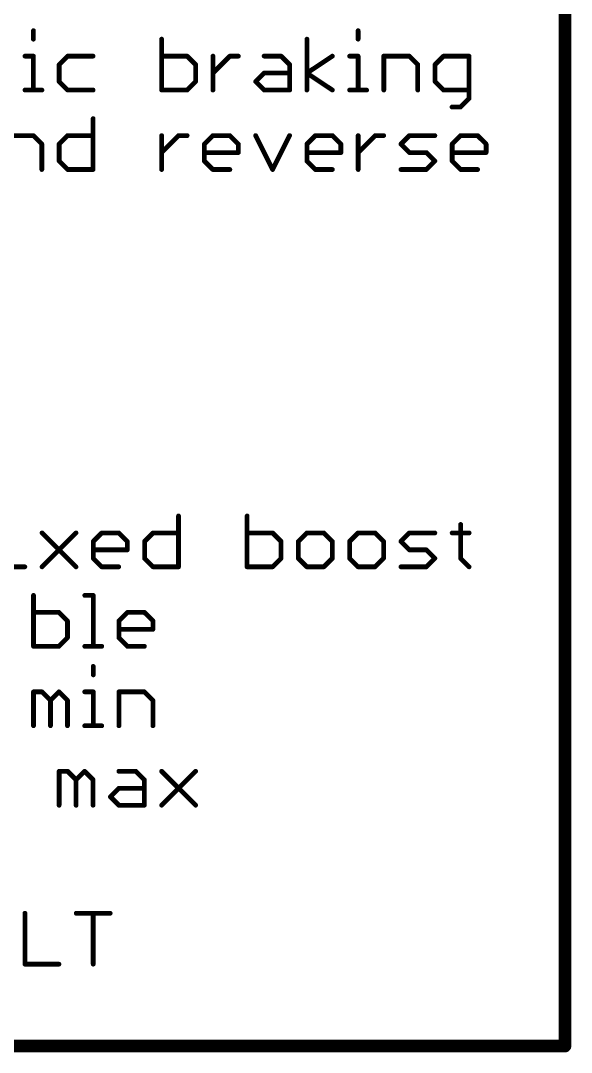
# Model space of a CAD drawing. Extents: x 0 to 387, y 0 to 260.
# Drawn here: x 335.68 to 353.26, y 190.3 to 223.28 of the extents above; entities that cross this region are included whole.
import ezdxf

# ---------------------------------------------------------------- set-up
doc = ezdxf.new("R2010")
doc.units = 0
doc.layers.add('91', color=94, linetype='CONTINUOUS')
doc.layers.add('94', color=14, linetype='CONTINUOUS')

msp = doc.modelspace()

# ---------------------------------------------------------------- linework, layer by layer
at = {"layer": '91', "const_width": 0.4064}
for points in [[(353.06, 238.76), (353.06, 190.5)], [(353.06, 190.5), (294.64, 190.5)]]:
    msp.add_lwpolyline(points, dxfattribs=at)
at = {"layer": '91', "const_width": 0.2032}
for points in [[(353.06, 190.3984, 1), (353.06, 190.6016)], [(352.9584, 190.5, 1), (353.1616, 190.5)]]:
    msp.add_lwpolyline(points, format="xyb", dxfattribs=at)
at = {"layer": '94', "const_width": 0.1524}
for points in [[(336.0848, 222.9544), (336.0848, 222.6832)], [(346.4535, 222.9544), (346.4535, 222.6832)], [(340.1794, 222.6832), (340.1794, 221.0562)], [(344.818, 221.0562), (344.818, 222.6832)], [(335.8136, 222.1409), (336.0848, 222.1409)], [(336.0848, 222.1409), (336.0848, 221.0562)], [(337.1762, 222.1409), (336.9051, 221.8697)], [(336.9051, 221.8697), (336.9051, 221.3274)], [(337.9897, 222.1409), (337.1762, 222.1409)], [(340.9929, 222.1409), (340.1794, 222.1409)], [(341.264, 221.8697), (340.9929, 222.1409)], [(341.264, 221.3274), (341.264, 221.8697)], [(341.8165, 221.0562), (341.8165, 222.1409)], [(341.8165, 221.5985), (342.3589, 222.1409)], [(342.3589, 222.1409), (342.63, 222.1409)], [(343.452, 222.1409), (343.9943, 222.1409)], [(343.9943, 222.1409), (344.2655, 221.8697)], [(344.2655, 221.8697), (344.2655, 221.0562)], [(344.818, 221.5985), (345.6315, 222.1409)], [(346.1823, 222.1409), (346.4535, 222.1409)], [(346.4535, 222.1409), (346.4535, 221.0562)], [(347.2737, 221.0562), (347.2737, 222.1409)], [(347.2737, 222.1409), (348.0872, 222.1409)], [(348.0872, 222.1409), (348.3584, 221.8697)], [(348.3584, 221.8697), (348.3584, 221.0562)], [(349.1821, 222.1409), (348.9109, 221.8697)], [(348.9109, 221.8697), (348.9109, 221.3274)], [(349.9955, 222.1409), (349.1821, 222.1409)], [(349.9955, 220.785), (349.9955, 222.1409)], [(343.1808, 221.3274), (343.452, 221.5985)], [(343.452, 221.5985), (344.2655, 221.5985)], [(345.6315, 221.0562), (344.818, 221.5985)], [(336.9051, 221.3274), (337.1762, 221.0562)], [(340.9929, 221.0562), (341.264, 221.3274)], [(343.452, 221.0562), (343.1808, 221.3274)], [(348.9109, 221.3274), (349.1821, 221.0562)], [(335.8136, 221.0562), (336.356, 221.0562)], [(337.1762, 221.0562), (337.9897, 221.0562)], [(340.1794, 221.0562), (340.9929, 221.0562)], [(344.2655, 221.0562), (343.452, 221.0562)], [(346.1823, 221.0562), (346.7246, 221.0562)], [(349.1821, 221.0562), (349.9955, 221.0562)], [(349.7244, 220.5139), (349.9955, 220.785)], [(349.4532, 220.5139), (349.7244, 220.5139)], [(337.9897, 220.1432), (337.9897, 218.5162)], [(335.2679, 219.6009), (336.0814, 219.6009)], [(336.0814, 219.6009), (336.3526, 219.3297)], [(336.9051, 219.3297), (337.1762, 219.6009)], [(337.1762, 219.6009), (337.9897, 219.6009)], [(340.1794, 218.5162), (340.1794, 219.6009)], [(340.1794, 219.0585), (340.7217, 219.6009)], [(340.7217, 219.6009), (340.9929, 219.6009)], [(341.5437, 219.3297), (341.8148, 219.6009)], [(341.8148, 219.6009), (342.3572, 219.6009)], [(342.3572, 219.6009), (342.6283, 219.3297)], [(343.1808, 219.6009), (343.7232, 218.5162)], [(343.7232, 218.5162), (344.2655, 219.6009)], [(344.818, 219.3297), (345.0892, 219.6009)], [(345.0892, 219.6009), (345.6315, 219.6009)], [(345.6315, 219.6009), (345.9027, 219.3297)], [(346.4552, 218.5162), (346.4552, 219.6009)], [(346.4552, 219.0585), (346.9975, 219.6009)], [(346.9975, 219.6009), (347.2686, 219.6009)], [(347.8195, 219.3297), (348.0906, 219.6009)], [(348.0906, 219.6009), (348.9041, 219.6009)], [(349.4566, 219.3297), (349.7278, 219.6009)], [(349.7278, 219.6009), (350.2701, 219.6009)], [(350.2701, 219.6009), (350.5413, 219.3297)], [(336.3526, 219.3297), (336.3526, 218.5162)], [(336.9051, 218.7874), (336.9051, 219.3297)], [(341.5437, 218.7874), (341.5437, 219.3297)], [(342.6283, 219.3297), (342.6283, 219.0585)], [(344.818, 218.7874), (344.818, 219.3297)], [(345.9027, 219.3297), (345.9027, 219.0585)], [(348.0906, 219.0585), (347.8195, 219.3297)], [(349.4566, 218.7874), (349.4566, 219.3297)], [(350.5413, 219.3297), (350.5413, 219.0585)], [(342.6283, 219.0585), (341.5437, 219.0585)], [(345.9027, 219.0585), (344.818, 219.0585)], [(348.6329, 219.0585), (348.0906, 219.0585)], [(348.9041, 218.7874), (348.6329, 219.0585)], [(350.5413, 219.0585), (349.4566, 219.0585)], [(337.1762, 218.5162), (336.9051, 218.7874)], [(341.8148, 218.5162), (341.5437, 218.7874)], [(345.0892, 218.5162), (344.818, 218.7874)], [(348.6329, 218.5162), (348.9041, 218.7874)], [(349.7278, 218.5162), (349.4566, 218.7874)], [(337.9897, 218.5162), (337.1762, 218.5162)], [(342.3572, 218.5162), (341.8148, 218.5162)], [(345.6315, 218.5162), (345.0892, 218.5162)], [(347.8195, 218.5162), (348.6329, 218.5162)], [(350.2701, 218.5162), (349.7278, 218.5162)], [(340.7183, 207.4432), (340.7183, 205.8162)], [(342.908, 207.4432), (342.908, 205.8162)], [(349.7278, 207.172), (349.7278, 206.0874)], [(336.3594, 206.9009), (337.444, 205.8162)], [(336.3594, 205.8162), (337.444, 206.9009)], [(337.9965, 206.6297), (338.2677, 206.9009)], [(338.2677, 206.9009), (338.81, 206.9009)], [(338.81, 206.9009), (339.0812, 206.6297)], [(339.6337, 206.6297), (339.9048, 206.9009)], [(339.9048, 206.9009), (340.7183, 206.9009)], [(343.7215, 206.9009), (342.908, 206.9009)], [(343.9926, 206.6297), (343.7215, 206.9009)], [(344.8163, 206.9009), (344.5451, 206.6297)], [(345.3586, 206.9009), (344.8163, 206.9009)], [(345.6298, 206.6297), (345.3586, 206.9009)], [(346.4535, 206.9009), (346.1823, 206.6297)], [(346.9958, 206.9009), (346.4535, 206.9009)], [(347.267, 206.6297), (346.9958, 206.9009)], [(347.8195, 206.6297), (348.0906, 206.9009)], [(348.0906, 206.9009), (348.9041, 206.9009)], [(349.4566, 206.9009), (349.9989, 206.9009)], [(337.9965, 206.0874), (337.9965, 206.6297)], [(339.0812, 206.6297), (339.0812, 206.3585)], [(339.6337, 206.0874), (339.6337, 206.6297)], [(343.9926, 206.0874), (343.9926, 206.6297)], [(344.5451, 206.6297), (344.5451, 206.0874)], [(345.6298, 206.0874), (345.6298, 206.6297)], [(346.1823, 206.6297), (346.1823, 206.0874)], [(347.267, 206.0874), (347.267, 206.6297)], [(348.0906, 206.3585), (347.8195, 206.6297)], [(339.0812, 206.3585), (337.9965, 206.3585)], [(338.2677, 205.8162), (337.9965, 206.0874)], [(339.9048, 205.8162), (339.6337, 206.0874)], [(343.7215, 205.8162), (343.9926, 206.0874)], [(344.5451, 206.0874), (344.8163, 205.8162)], [(345.3586, 205.8162), (345.6298, 206.0874)], [(346.1823, 206.0874), (346.4535, 205.8162)], [(346.9958, 205.8162), (347.267, 206.0874)], [(348.6329, 206.3585), (348.0906, 206.3585)], [(348.9041, 206.0874), (348.6329, 206.3585)], [(348.6329, 205.8162), (348.9041, 206.0874)], [(349.7278, 206.0874), (349.9989, 205.8162)], [(335.2679, 205.8162), (335.8102, 205.8162)], [(338.81, 205.8162), (338.2677, 205.8162)], [(340.7183, 205.8162), (339.9048, 205.8162)], [(342.908, 205.8162), (343.7215, 205.8162)], [(344.8163, 205.8162), (345.3586, 205.8162)], [(346.4535, 205.8162), (346.9958, 205.8162)], [(347.8195, 205.8162), (348.6329, 205.8162)], [(336.0865, 204.9032), (336.0865, 203.2762)], [(337.7237, 204.9032), (337.9948, 204.9032)], [(337.9948, 204.9032), (337.9948, 203.2762)], [(336.9, 204.3609), (336.0865, 204.3609)], [(337.1712, 204.0897), (336.9, 204.3609)], [(337.1712, 203.5474), (337.1712, 204.0897)], [(338.8151, 204.0897), (339.0863, 204.3609)], [(338.8151, 203.5474), (338.8151, 204.0897)], [(339.0863, 204.3609), (339.6286, 204.3609)], [(339.6286, 204.3609), (339.8998, 204.0897)], [(339.8998, 204.0897), (339.8998, 203.8185)], [(339.8998, 203.8185), (338.8151, 203.8185)], [(336.9, 203.2762), (337.1712, 203.5474)], [(339.0863, 203.2762), (338.8151, 203.5474)], [(336.0865, 203.2762), (336.9, 203.2762)], [(337.7237, 203.2762), (338.266, 203.2762)], [(339.6286, 203.2762), (339.0863, 203.2762)], [(337.9948, 202.6344), (337.9948, 202.3632)], [(336.0865, 200.7362), (336.0865, 201.8209)], [(336.0865, 201.8209), (336.3577, 201.8209)], [(336.3577, 201.8209), (336.6288, 201.5497)], [(336.6288, 201.5497), (336.9, 201.8209)], [(336.9, 201.8209), (337.1712, 201.5497)], [(337.7237, 201.8209), (337.9948, 201.8209)], [(337.9948, 201.8209), (337.9948, 200.7362)], [(338.8151, 200.7362), (338.8151, 201.8209)], [(338.8151, 201.8209), (339.6286, 201.8209)], [(339.6286, 201.8209), (339.8998, 201.5497)], [(336.6288, 201.5497), (336.6288, 200.7362)], [(337.1712, 201.5497), (337.1712, 200.7362)], [(339.8998, 201.5497), (339.8998, 200.7362)], [(337.7237, 200.7362), (338.266, 200.7362)], [(336.9051, 198.1962), (336.9051, 199.2809)], [(336.9051, 199.2809), (337.1762, 199.2809)], [(337.1762, 199.2809), (337.4474, 199.0097)], [(337.4474, 199.0097), (337.7186, 199.2809)], [(337.7186, 199.2809), (337.9897, 199.0097)], [(338.8134, 199.2809), (339.3557, 199.2809)], [(339.3557, 199.2809), (339.6269, 199.0097)], [(340.1794, 199.2809), (341.264, 198.1962)], [(340.1794, 198.1962), (341.264, 199.2809)], [(337.4474, 199.0097), (337.4474, 198.1962)], [(337.9897, 199.0097), (337.9897, 198.1962)], [(339.6269, 199.0097), (339.6269, 198.1962)], [(338.5422, 198.4674), (338.8134, 198.7385)], [(338.8134, 198.1962), (338.5422, 198.4674)], [(338.8134, 198.7385), (339.6269, 198.7385)], [(339.6269, 198.1962), (338.8134, 198.1962)], [(335.8136, 194.7432), (335.8136, 193.1162)], [(337.4508, 194.7432), (338.5355, 194.7432)], [(337.9931, 193.1162), (337.9931, 194.7432)], [(335.8136, 193.1162), (336.8983, 193.1162)]]:
    msp.add_lwpolyline(points, dxfattribs=at)
at = {"layer": '94', "const_width": 0.0762}
for points in [[(336.1229, 222.9544, 1), (336.0467, 222.9544)], [(346.4916, 222.9544, 1), (346.4154, 222.9544)], [(336.0467, 222.6832, 1), (336.1229, 222.6832)], [(340.2175, 222.6832, 1), (340.1413, 222.6832)], [(344.8561, 222.6832, 1), (344.7799, 222.6832)], [(346.4154, 222.6832, 1), (346.4916, 222.6832)], [(335.8136, 222.179, 1), (335.8136, 222.1028)], [(336.1229, 222.1409, 1), (336.0467, 222.1409)], [(336.0848, 222.1028, 1), (336.0848, 222.179)], [(336.9432, 221.8697, 1), (336.867, 221.8697)], [(337.1762, 222.179, 1), (337.1762, 222.1028)], [(337.2032, 222.1139, 1), (337.1493, 222.1678)], [(337.9897, 222.1028, 1), (337.9897, 222.179)], [(340.1794, 222.179, 1), (340.1794, 222.1028)], [(341.0198, 222.1678, 1), (340.9659, 222.1139)], [(340.9929, 222.1028, 1), (340.9929, 222.179)], [(341.3021, 221.8697, 1), (341.2259, 221.8697)], [(341.8546, 222.1409, 1), (341.7784, 222.1409)], [(342.3589, 222.179, 1), (342.3589, 222.1028)], [(342.3858, 222.1139, 1), (342.3319, 222.1678)], [(342.63, 222.1028, 1), (342.63, 222.179)], [(343.452, 222.179, 1), (343.452, 222.1028)], [(344.0213, 222.1678, 1), (343.9674, 222.1139)], [(343.9943, 222.1028, 1), (343.9943, 222.179)], [(344.3036, 221.8697, 1), (344.2274, 221.8697)], [(345.6526, 222.1092, 1), (345.6104, 222.1726)], [(346.1823, 222.179, 1), (346.1823, 222.1028)], [(346.4916, 222.1409, 1), (346.4154, 222.1409)], [(346.4535, 222.1028, 1), (346.4535, 222.179)], [(347.3118, 222.1409, 1), (347.2356, 222.1409)], [(347.2737, 222.179, 1), (347.2737, 222.1028)], [(348.1142, 222.1678, 1), (348.0603, 222.1139)], [(348.0872, 222.1028, 1), (348.0872, 222.179)], [(348.3965, 221.8697, 1), (348.3203, 221.8697)], [(348.949, 221.8697, 1), (348.8728, 221.8697)], [(349.1821, 222.179, 1), (349.1821, 222.1028)], [(349.209, 222.1139, 1), (349.1551, 222.1678)], [(350.0336, 222.1409, 1), (349.9574, 222.1409)], [(349.9955, 222.1028, 1), (349.9955, 222.179)], [(336.8781, 221.8966, 1), (336.932, 221.8428)], [(341.2371, 221.8428, 1), (341.291, 221.8966)], [(341.7896, 221.6255, 1), (341.8435, 221.5716)], [(343.452, 221.6366, 1), (343.452, 221.5604)], [(343.4789, 221.5716, 1), (343.4251, 221.6255)], [(344.2386, 221.8428, 1), (344.2924, 221.8966)], [(344.2655, 221.5604, 1), (344.2655, 221.6366)], [(344.8391, 221.6302, 1), (344.7969, 221.5668)], [(344.7969, 221.6302, 1), (344.8391, 221.5668)], [(348.3314, 221.8428, 1), (348.3853, 221.8966)], [(348.8839, 221.8966, 1), (348.9378, 221.8428)], [(336.932, 221.3543, 1), (336.8781, 221.3004)], [(336.867, 221.3274, 1), (336.9432, 221.3274)], [(341.2259, 221.3274, 1), (341.3021, 221.3274)], [(341.291, 221.3004, 1), (341.2371, 221.3543)], [(343.2078, 221.3543, 1), (343.1539, 221.3004)], [(343.1539, 221.3543, 1), (343.2078, 221.3004)], [(348.9378, 221.3543, 1), (348.8839, 221.3004)], [(348.8728, 221.3274, 1), (348.949, 221.3274)], [(335.8136, 221.0943, 1), (335.8136, 221.0181)], [(336.0467, 221.0562, 1), (336.1229, 221.0562)], [(336.356, 221.0181, 1), (336.356, 221.0943)], [(337.1762, 221.0943, 1), (337.1762, 221.0181)], [(337.1493, 221.0293, 1), (337.2032, 221.0831)], [(337.9897, 221.0181, 1), (337.9897, 221.0943)], [(340.1794, 221.0943, 1), (340.1794, 221.0181)], [(340.1413, 221.0562, 1), (340.2175, 221.0562)], [(340.9659, 221.0831, 1), (341.0198, 221.0293)], [(340.9929, 221.0181, 1), (340.9929, 221.0943)], [(341.7784, 221.0562, 1), (341.8546, 221.0562)], [(343.452, 221.0943, 1), (343.452, 221.0181)], [(343.4251, 221.0293, 1), (343.4789, 221.0831)], [(344.2274, 221.0562, 1), (344.3036, 221.0562)], [(344.2655, 221.0181, 1), (344.2655, 221.0943)], [(344.7799, 221.0562, 1), (344.8561, 221.0562)], [(345.6104, 221.0245, 1), (345.6526, 221.0879)], [(346.1823, 221.0943, 1), (346.1823, 221.0181)], [(346.4154, 221.0562, 1), (346.4916, 221.0562)], [(346.7246, 221.0181, 1), (346.7246, 221.0943)], [(347.2356, 221.0562, 1), (347.3118, 221.0562)], [(348.3203, 221.0562, 1), (348.3965, 221.0562)], [(349.1821, 221.0943, 1), (349.1821, 221.0181)], [(349.1551, 221.0293, 1), (349.209, 221.0831)], [(349.9955, 221.0181, 1), (349.9955, 221.0943)], [(349.9574, 220.785, 1), (350.0336, 220.785)], [(350.0225, 220.7581, 1), (349.9686, 220.812)], [(349.4532, 220.552, 1), (349.4532, 220.4758)], [(349.6974, 220.5408, 1), (349.7513, 220.4869)], [(349.7244, 220.4758, 1), (349.7244, 220.552)], [(338.0278, 220.1432, 1), (337.9516, 220.1432)], [(336.1084, 219.6278, 1), (336.0545, 219.5739)], [(336.0814, 219.5628, 1), (336.0814, 219.639)], [(337.1762, 219.639, 1), (337.1762, 219.5628)], [(337.2032, 219.5739, 1), (337.1493, 219.6278)], [(337.9897, 219.5628, 1), (337.9897, 219.639)], [(340.2175, 219.6009, 1), (340.1413, 219.6009)], [(340.7217, 219.639, 1), (340.7217, 219.5628)], [(340.7487, 219.5739, 1), (340.6948, 219.6278)], [(340.9929, 219.5628, 1), (340.9929, 219.639)], [(341.8148, 219.639, 1), (341.8148, 219.5628)], [(341.8418, 219.5739, 1), (341.7879, 219.6278)], [(342.3841, 219.6278, 1), (342.3302, 219.5739)], [(342.3572, 219.5628, 1), (342.3572, 219.639)], [(343.2149, 219.6179, 1), (343.1468, 219.5838)], [(344.2996, 219.5838, 1), (344.2314, 219.6179)], [(345.0892, 219.639, 1), (345.0892, 219.5628)], [(345.1161, 219.5739, 1), (345.0622, 219.6278)], [(345.6584, 219.6278, 1), (345.6045, 219.5739)], [(345.6315, 219.5628, 1), (345.6315, 219.639)], [(346.4933, 219.6009, 1), (346.4171, 219.6009)], [(346.9975, 219.639, 1), (346.9975, 219.5628)], [(347.0244, 219.5739, 1), (346.9705, 219.6278)], [(347.2686, 219.5628, 1), (347.2686, 219.639)], [(348.0906, 219.639, 1), (348.0906, 219.5628)], [(348.1176, 219.5739, 1), (348.0637, 219.6278)], [(348.9041, 219.5628, 1), (348.9041, 219.639)], [(349.7278, 219.639, 1), (349.7278, 219.5628)], [(349.7547, 219.5739, 1), (349.7008, 219.6278)], [(350.297, 219.6278, 1), (350.2432, 219.5739)], [(350.2701, 219.5628, 1), (350.2701, 219.639)], [(336.3907, 219.3297, 1), (336.3145, 219.3297)], [(336.3256, 219.3028, 1), (336.3795, 219.3566)], [(336.9432, 219.3297, 1), (336.867, 219.3297)], [(336.8781, 219.3566, 1), (336.932, 219.3028)], [(341.5818, 219.3297, 1), (341.5056, 219.3297)], [(341.5167, 219.3566, 1), (341.5706, 219.3028)], [(342.6664, 219.3297, 1), (342.5902, 219.3297)], [(342.6014, 219.3028, 1), (342.6553, 219.3566)], [(344.8561, 219.3297, 1), (344.7799, 219.3297)], [(344.7911, 219.3566, 1), (344.8449, 219.3028)], [(345.9408, 219.3297, 1), (345.8646, 219.3297)], [(345.8757, 219.3028, 1), (345.9296, 219.3566)], [(347.8464, 219.3566, 1), (347.7925, 219.3028)], [(347.7925, 219.3566, 1), (347.8464, 219.3028)], [(349.4947, 219.3297, 1), (349.4185, 219.3297)], [(349.4297, 219.3566, 1), (349.4835, 219.3028)], [(350.5794, 219.3297, 1), (350.5032, 219.3297)], [(350.5143, 219.3028, 1), (350.5682, 219.3566)], [(340.1524, 219.0855, 1), (340.2063, 219.0316)], [(341.5437, 219.0966, 1), (341.5437, 219.0204)], [(342.5902, 219.0585, 1), (342.6664, 219.0585)], [(342.6283, 219.0204, 1), (342.6283, 219.0966)], [(344.818, 219.0966, 1), (344.818, 219.0204)], [(345.8646, 219.0585, 1), (345.9408, 219.0585)], [(345.9027, 219.0204, 1), (345.9027, 219.0966)], [(346.4282, 219.0855, 1), (346.4821, 219.0316)], [(348.0906, 219.0966, 1), (348.0906, 219.0204)], [(348.0637, 219.0316, 1), (348.1176, 219.0855)], [(348.6599, 219.0855, 1), (348.606, 219.0316)], [(348.6329, 219.0204, 1), (348.6329, 219.0966)], [(349.4566, 219.0966, 1), (349.4566, 219.0204)], [(350.5032, 219.0585, 1), (350.5794, 219.0585)], [(350.5413, 219.0204, 1), (350.5413, 219.0966)], [(336.932, 218.8143, 1), (336.8781, 218.7604)], [(336.867, 218.7874, 1), (336.9432, 218.7874)], [(341.5706, 218.8143, 1), (341.5167, 218.7604)], [(341.5056, 218.7874, 1), (341.5818, 218.7874)], [(344.8449, 218.8143, 1), (344.7911, 218.7604)], [(344.7799, 218.7874, 1), (344.8561, 218.7874)], [(348.931, 218.7604, 1), (348.8772, 218.8143)], [(348.8772, 218.7604, 1), (348.9311, 218.8143)], [(349.4835, 218.8143, 1), (349.4297, 218.7604)], [(349.4185, 218.7874, 1), (349.4947, 218.7874)], [(336.3145, 218.5162, 1), (336.3907, 218.5162)], [(337.1762, 218.5543, 1), (337.1762, 218.4781)], [(337.1493, 218.4893, 1), (337.2032, 218.5431)], [(337.9516, 218.5162, 1), (338.0278, 218.5162)], [(337.9897, 218.4781, 1), (337.9897, 218.5543)], [(340.1413, 218.5162, 1), (340.2175, 218.5162)], [(341.8148, 218.5543, 1), (341.8148, 218.4781)], [(341.7879, 218.4893, 1), (341.8418, 218.5431)], [(342.3572, 218.4781, 1), (342.3572, 218.5543)], [(343.6891, 218.5332, 1), (343.7572, 218.4992)], [(343.6891, 218.4992, 1), (343.7572, 218.5332)], [(345.0892, 218.5543, 1), (345.0892, 218.4781)], [(345.0622, 218.4893, 1), (345.1161, 218.5431)], [(345.6315, 218.4781, 1), (345.6315, 218.5543)], [(346.4171, 218.5162, 1), (346.4933, 218.5162)], [(347.8195, 218.5543, 1), (347.8195, 218.4781)], [(348.606, 218.5431, 1), (348.6599, 218.4893)], [(348.6329, 218.4781, 1), (348.6329, 218.5543)], [(349.7278, 218.5543, 1), (349.7278, 218.4781)], [(349.7008, 218.4893, 1), (349.7547, 218.5431)], [(350.2701, 218.4781, 1), (350.2701, 218.5543)], [(340.7564, 207.4432, 1), (340.6802, 207.4432)], [(342.9461, 207.4432, 1), (342.8699, 207.4432)], [(349.7659, 207.172, 1), (349.6897, 207.172)], [(336.3863, 206.9278, 1), (336.3324, 206.8739)], [(337.471, 206.8739, 1), (337.4171, 206.9278)], [(338.2677, 206.939, 1), (338.2677, 206.8628)], [(338.2946, 206.8739, 1), (338.2407, 206.9278)], [(338.8369, 206.9278, 1), (338.7831, 206.8739)], [(338.81, 206.8628, 1), (338.81, 206.939)], [(339.9048, 206.939, 1), (339.9048, 206.8628)], [(339.9318, 206.8739, 1), (339.8779, 206.9278)], [(340.7183, 206.8628, 1), (340.7183, 206.939)], [(342.908, 206.939, 1), (342.908, 206.8628)], [(343.7484, 206.9278, 1), (343.6945, 206.8739)], [(343.7215, 206.8628, 1), (343.7215, 206.939)], [(344.8163, 206.939, 1), (344.8163, 206.8628)], [(344.8432, 206.8739, 1), (344.7894, 206.9278)], [(345.3856, 206.9278, 1), (345.3317, 206.8739)], [(345.3586, 206.8628, 1), (345.3586, 206.939)], [(346.4535, 206.939, 1), (346.4535, 206.8628)], [(346.4804, 206.8739, 1), (346.4265, 206.9278)], [(347.0227, 206.9278, 1), (346.9688, 206.8739)], [(346.9958, 206.8628, 1), (346.9958, 206.939)], [(348.0906, 206.939, 1), (348.0906, 206.8628)], [(348.1176, 206.8739, 1), (348.0637, 206.9278)], [(348.9041, 206.8628, 1), (348.9041, 206.939)], [(349.4566, 206.939, 1), (349.4566, 206.8628)], [(349.9989, 206.8628, 1), (349.9989, 206.939)], [(338.0346, 206.6297, 1), (337.9584, 206.6297)], [(337.9696, 206.6566, 1), (338.0235, 206.6028)], [(339.1193, 206.6297, 1), (339.0431, 206.6297)], [(339.0542, 206.6028, 1), (339.1081, 206.6566)], [(339.6718, 206.6297, 1), (339.5956, 206.6297)], [(339.6067, 206.6566, 1), (339.6606, 206.6028)], [(344.0307, 206.6297, 1), (343.9545, 206.6297)], [(343.9657, 206.6028, 1), (344.0196, 206.6566)], [(344.5832, 206.6297, 1), (344.507, 206.6297)], [(344.5182, 206.6566, 1), (344.5721, 206.6028)], [(345.6679, 206.6297, 1), (345.5917, 206.6297)], [(345.6029, 206.6028, 1), (345.6567, 206.6566)], [(346.2204, 206.6297, 1), (346.1442, 206.6297)], [(346.1554, 206.6566, 1), (346.2092, 206.6028)], [(347.3051, 206.6297, 1), (347.2289, 206.6297)], [(347.24, 206.6028, 1), (347.2939, 206.6566)], [(347.8464, 206.6566, 1), (347.7925, 206.6028)], [(347.7925, 206.6566, 1), (347.8464, 206.6028)], [(337.9965, 206.3966, 1), (337.9965, 206.3204)], [(338.0235, 206.1143, 1), (337.9696, 206.0604)], [(337.9584, 206.0874, 1), (338.0346, 206.0874)], [(339.0431, 206.3585, 1), (339.1193, 206.3585)], [(339.0812, 206.3204, 1), (339.0812, 206.3966)], [(339.6606, 206.1143, 1), (339.6067, 206.0604)], [(339.5956, 206.0874, 1), (339.6718, 206.0874)], [(343.9545, 206.0874, 1), (344.0307, 206.0874)], [(344.0196, 206.0604, 1), (343.9657, 206.1143)], [(344.5721, 206.1143, 1), (344.5182, 206.0604)], [(344.507, 206.0874, 1), (344.5832, 206.0874)], [(345.5917, 206.0874, 1), (345.6679, 206.0874)], [(345.6567, 206.0604, 1), (345.6029, 206.1143)], [(346.2092, 206.1143, 1), (346.1554, 206.0604)], [(346.1442, 206.0874, 1), (346.2204, 206.0874)], [(347.2289, 206.0874, 1), (347.3051, 206.0874)], [(347.2939, 206.0604, 1), (347.24, 206.1143)], [(348.0906, 206.3966, 1), (348.0906, 206.3204)], [(348.0637, 206.3316, 1), (348.1176, 206.3855)], [(348.6599, 206.3855, 1), (348.606, 206.3316)], [(348.6329, 206.3204, 1), (348.6329, 206.3966)], [(348.931, 206.0604, 1), (348.8772, 206.1143)], [(348.8772, 206.0604, 1), (348.9311, 206.1143)], [(349.7547, 206.1143, 1), (349.7008, 206.0604)], [(349.6897, 206.0874, 1), (349.7659, 206.0874)], [(335.8102, 205.7781, 1), (335.8102, 205.8543)], [(336.3324, 205.8431, 1), (336.3863, 205.7893)], [(337.4171, 205.7893, 1), (337.471, 205.8431)], [(338.2677, 205.8543, 1), (338.2677, 205.7781)], [(338.2407, 205.7893, 1), (338.2946, 205.8431)], [(338.81, 205.7781, 1), (338.81, 205.8543)], [(339.9048, 205.8543, 1), (339.9048, 205.7781)], [(339.8779, 205.7893, 1), (339.9318, 205.8431)], [(340.6802, 205.8162, 1), (340.7564, 205.8162)], [(340.7183, 205.7781, 1), (340.7183, 205.8543)], [(342.908, 205.8543, 1), (342.908, 205.7781)], [(342.8699, 205.8162, 1), (342.9461, 205.8162)], [(343.6945, 205.8431, 1), (343.7484, 205.7893)], [(343.7215, 205.7781, 1), (343.7215, 205.8543)], [(344.8163, 205.8543, 1), (344.8163, 205.7781)], [(344.7894, 205.7893, 1), (344.8432, 205.8431)], [(345.3317, 205.8431, 1), (345.3856, 205.7893)], [(345.3586, 205.7781, 1), (345.3586, 205.8543)], [(346.4535, 205.8543, 1), (346.4535, 205.7781)], [(346.4265, 205.7893, 1), (346.4804, 205.8431)], [(346.9688, 205.8431, 1), (347.0227, 205.7893)], [(346.9958, 205.7781, 1), (346.9958, 205.8543)], [(347.8195, 205.8543, 1), (347.8195, 205.7781)], [(348.606, 205.8431, 1), (348.6599, 205.7893)], [(348.6329, 205.7781, 1), (348.6329, 205.8543)], [(349.972, 205.7893, 1), (350.0259, 205.8431)], [(336.1246, 204.9032, 1), (336.0484, 204.9032)], [(337.7237, 204.9413, 1), (337.7237, 204.8651)], [(338.0329, 204.9032, 1), (337.9567, 204.9032)], [(337.9948, 204.8651, 1), (337.9948, 204.9413)], [(336.0865, 204.399, 1), (336.0865, 204.3228)], [(336.9269, 204.3878, 1), (336.873, 204.3339)], [(336.9, 204.3228, 1), (336.9, 204.399)], [(337.2093, 204.0897, 1), (337.1331, 204.0897)], [(337.1442, 204.0628, 1), (337.1981, 204.1166)], [(338.8532, 204.0897, 1), (338.777, 204.0897)], [(338.7881, 204.1166, 1), (338.842, 204.0628)], [(339.0863, 204.399, 1), (339.0863, 204.3228)], [(339.1132, 204.3339, 1), (339.0593, 204.3878)], [(339.6555, 204.3878, 1), (339.6016, 204.3339)], [(339.6286, 204.3228, 1), (339.6286, 204.399)], [(339.9379, 204.0897, 1), (339.8617, 204.0897)], [(339.8728, 204.0628, 1), (339.9267, 204.1166)], [(338.8151, 203.8566, 1), (338.8151, 203.7804)], [(339.8617, 203.8185, 1), (339.9379, 203.8185)], [(339.8998, 203.7804, 1), (339.8998, 203.8566)], [(337.1331, 203.5474, 1), (337.2093, 203.5474)], [(337.1981, 203.5204, 1), (337.1442, 203.5743)], [(338.842, 203.5743, 1), (338.7881, 203.5204)], [(338.777, 203.5474, 1), (338.8532, 203.5474)], [(336.0865, 203.3143, 1), (336.0865, 203.2381)], [(336.0484, 203.2762, 1), (336.1246, 203.2762)], [(336.8731, 203.3031, 1), (336.9269, 203.2493)], [(336.9, 203.2381, 1), (336.9, 203.3143)], [(337.7237, 203.3143, 1), (337.7237, 203.2381)], [(337.9567, 203.2762, 1), (338.0329, 203.2762)], [(338.266, 203.2381, 1), (338.266, 203.3143)], [(339.0863, 203.3143, 1), (339.0863, 203.2381)], [(339.0593, 203.2493, 1), (339.1132, 203.3031)], [(339.6286, 203.2381, 1), (339.6286, 203.3143)], [(338.0329, 202.6344, 1), (337.9567, 202.6344)], [(337.9567, 202.3632, 1), (338.0329, 202.3632)], [(336.1246, 201.8209, 1), (336.0484, 201.8209)], [(336.0865, 201.859, 1), (336.0865, 201.7828)], [(336.3846, 201.8478, 1), (336.3307, 201.7939)], [(336.3577, 201.7828, 1), (336.3577, 201.859)], [(336.9269, 201.8478, 1), (336.873, 201.7939)], [(336.9269, 201.7939, 1), (336.873, 201.8478)], [(337.7237, 201.859, 1), (337.7237, 201.7828)], [(338.0329, 201.8209, 1), (337.9567, 201.8209)], [(337.9948, 201.7828, 1), (337.9948, 201.859)], [(338.8532, 201.8209, 1), (338.777, 201.8209)], [(338.8151, 201.859, 1), (338.8151, 201.7828)], [(339.6555, 201.8478, 1), (339.6016, 201.7939)], [(339.6286, 201.7828, 1), (339.6286, 201.859)], [(336.6669, 201.5497, 1), (336.5907, 201.5497)], [(336.6019, 201.5766, 1), (336.6558, 201.5228)], [(336.6019, 201.5228, 1), (336.6558, 201.5766)], [(337.2093, 201.5497, 1), (337.1331, 201.5497)], [(337.1442, 201.5228, 1), (337.1981, 201.5766)], [(339.9379, 201.5497, 1), (339.8617, 201.5497)], [(339.8728, 201.5228, 1), (339.9267, 201.5766)], [(336.0484, 200.7362, 1), (336.1246, 200.7362)], [(336.5907, 200.7362, 1), (336.6669, 200.7362)], [(337.1331, 200.7362, 1), (337.2093, 200.7362)], [(337.7237, 200.7743, 1), (337.7237, 200.6981)], [(337.9567, 200.7362, 1), (338.0329, 200.7362)], [(338.266, 200.6981, 1), (338.266, 200.7743)], [(338.777, 200.7362, 1), (338.8532, 200.7362)], [(339.8617, 200.7362, 1), (339.9379, 200.7362)], [(336.9432, 199.2809, 1), (336.867, 199.2809)], [(336.9051, 199.319, 1), (336.9051, 199.2428)], [(337.2032, 199.3078, 1), (337.1493, 199.2539)], [(337.1762, 199.2428, 1), (337.1762, 199.319)], [(337.7455, 199.3078, 1), (337.6916, 199.2539)], [(337.7455, 199.2539, 1), (337.6916, 199.3078)], [(338.8134, 199.319, 1), (338.8134, 199.2428)], [(339.3827, 199.3078, 1), (339.3288, 199.2539)], [(339.3557, 199.2428, 1), (339.3557, 199.319)], [(340.2063, 199.3078, 1), (340.1524, 199.2539)], [(341.291, 199.2539, 1), (341.2371, 199.3078)], [(337.4855, 199.0097, 1), (337.4093, 199.0097)], [(337.4205, 199.0366, 1), (337.4743, 198.9828)], [(337.4205, 198.9828, 1), (337.4743, 199.0366)], [(338.0278, 199.0097, 1), (337.9516, 199.0097)], [(337.9628, 198.9828, 1), (338.0167, 199.0366)], [(339.665, 199.0097, 1), (339.5888, 199.0097)], [(339.5999, 198.9828, 1), (339.6538, 199.0366)], [(338.5692, 198.4943, 1), (338.5153, 198.4404)], [(338.5153, 198.4943, 1), (338.5692, 198.4404)], [(338.8134, 198.7766, 1), (338.8134, 198.7004)], [(338.8403, 198.7116, 1), (338.7865, 198.7655)], [(339.6269, 198.7004, 1), (339.6269, 198.7766)], [(336.867, 198.1962, 1), (336.9432, 198.1962)], [(337.4093, 198.1962, 1), (337.4855, 198.1962)], [(337.9516, 198.1962, 1), (338.0278, 198.1962)], [(338.8134, 198.2343, 1), (338.8134, 198.1581)], [(338.7865, 198.1693, 1), (338.8403, 198.2231)], [(339.5888, 198.1962, 1), (339.665, 198.1962)], [(339.6269, 198.1581, 1), (339.6269, 198.2343)], [(340.1524, 198.2231, 1), (340.2063, 198.1693)], [(341.2371, 198.1693, 1), (341.291, 198.2231)], [(335.8517, 194.7432, 1), (335.7755, 194.7432)], [(337.4508, 194.7813, 1), (337.4508, 194.7051)], [(338.0312, 194.7432, 1), (337.955, 194.7432)], [(338.5355, 194.7051, 1), (338.5355, 194.7813)], [(335.8136, 193.1543, 1), (335.8136, 193.0781)], [(335.7755, 193.1162, 1), (335.8517, 193.1162)], [(336.8983, 193.0781, 1), (336.8983, 193.1543)], [(337.955, 193.1162, 1), (338.0312, 193.1162)]]:
    msp.add_lwpolyline(points, format="xyb", dxfattribs=at)

doc.saveas('drawing.dxf')
